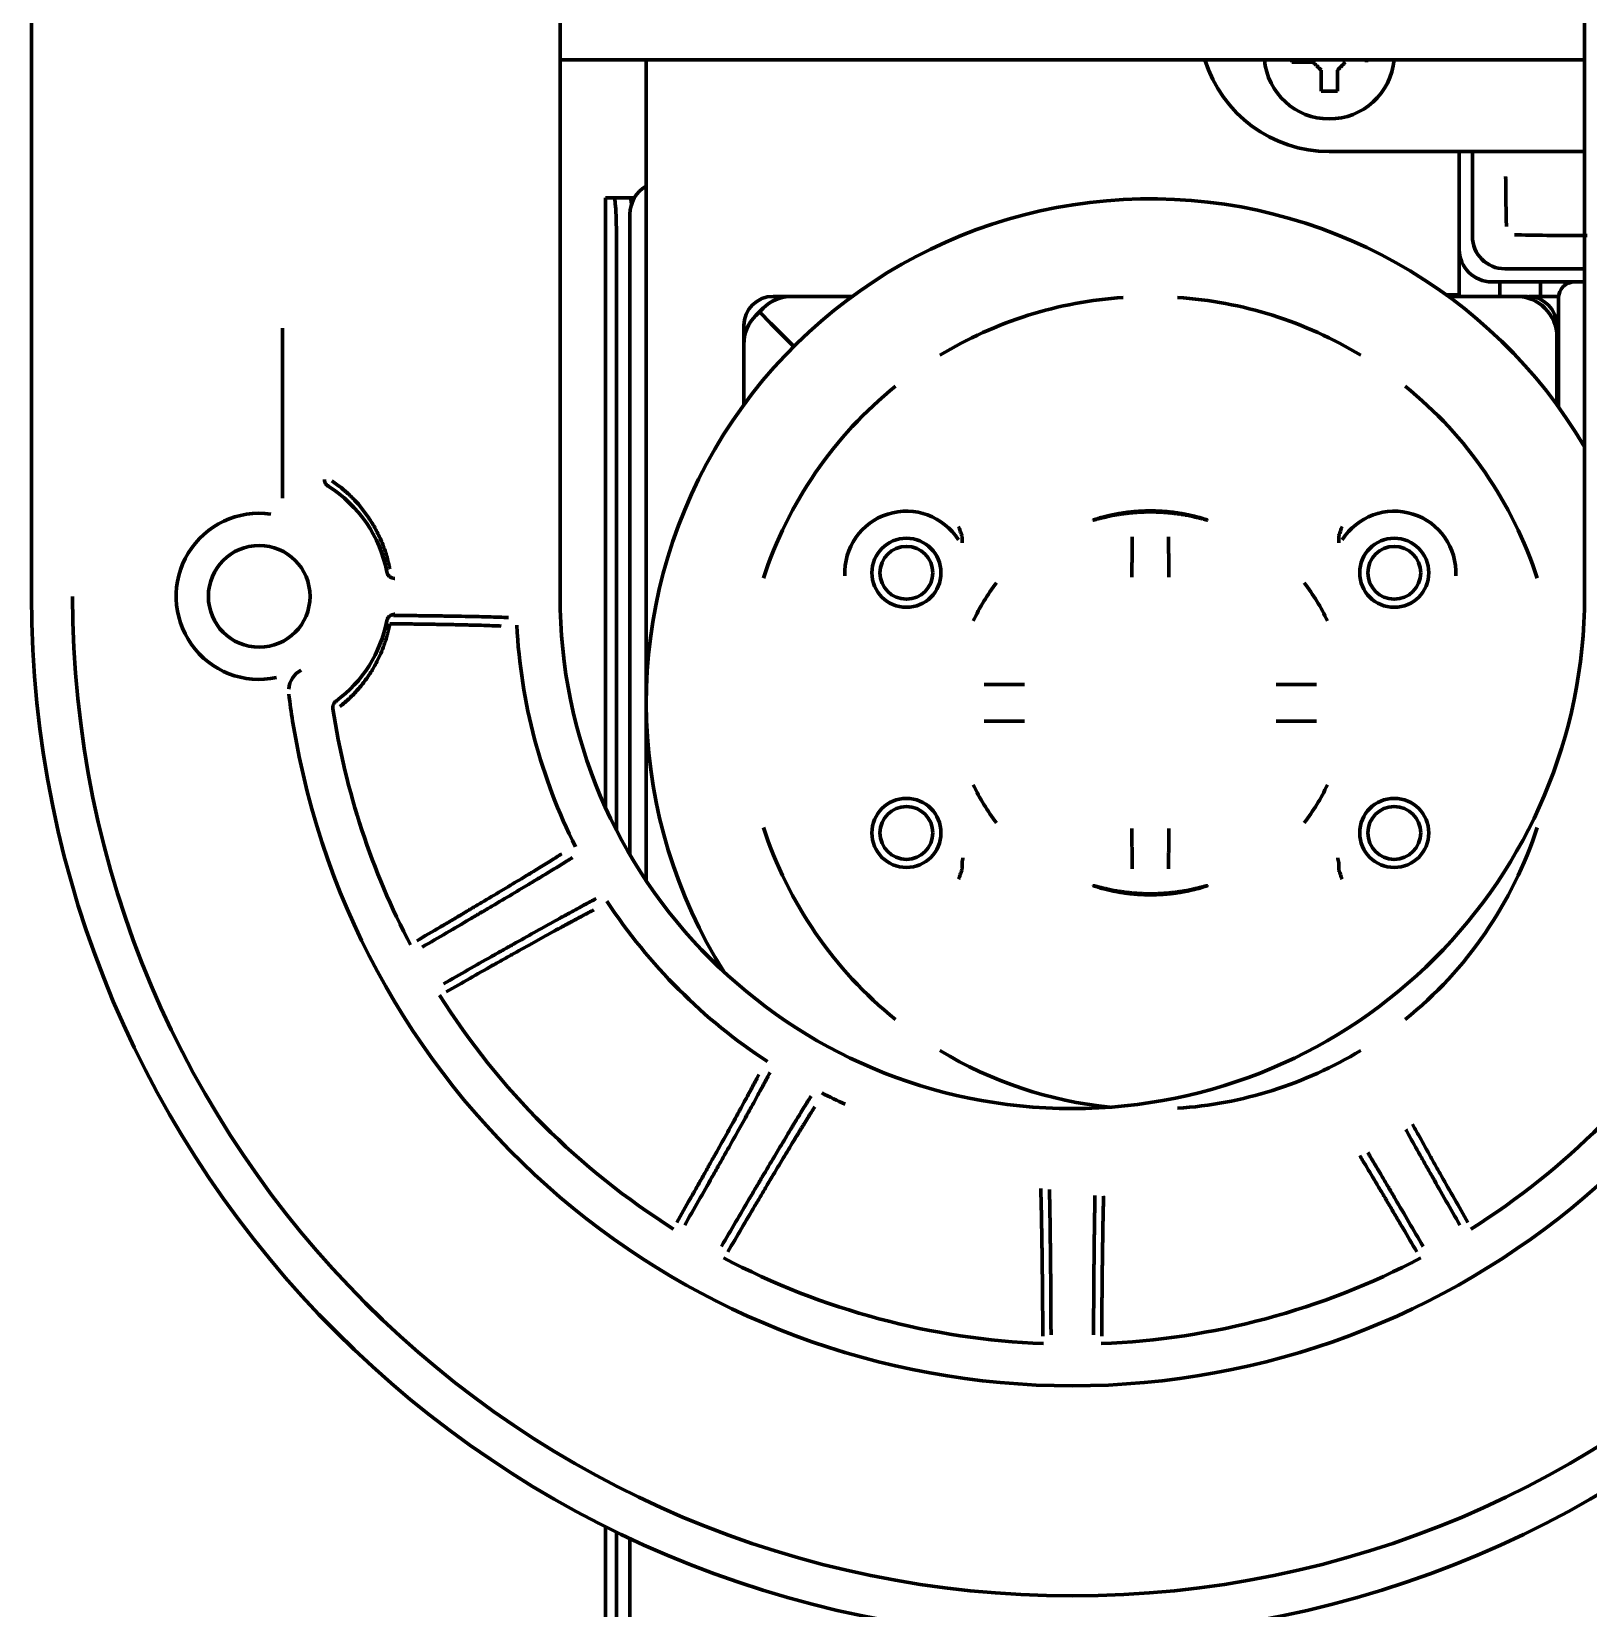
# Model space of a CAD drawing. Header units: inches. Extents: x -2405 to 7588, y 441 to 5654.
# Drawn here: x 2107 to 2202.7, y 5386.8 to 5483.8 of the extents above; entities that cross this region are included whole.
import ezdxf

# ---------------------------------------------------------------- set-up
doc = ezdxf.new("R2010")
doc.units = ezdxf.units.IN

msp = doc.modelspace()

# ---------------------------------------------------------------- linework, layer by layer
at = {"linetype": 'Continuous', "lineweight": 70}
for p, q in [((2106.975, 5449.033), (2106.975, 5521.044)), ((2139.475, 5493.056), (2139.475, 5449.033)), ((2202.475, 5449.033), (2202.475, 5493.056)), ((2139.475, 5482.033), (2202.474, 5482.033)), ((2144.775, 5431.54), (2144.775, 5482.023)), ((2184.475, 5481.893), (2184.475, 5482.033)), ((2189.075, 5482.033), (2189.075, 5481.893)), ((2202.476, 5476.391), (2186.775, 5476.391)), ((2194.775, 5467.583), (2194.775, 5476.391)), ((2195.578, 5471.175), (2195.578, 5476.392)), ((2142.275, 5473.533), (2142.275, 5436.047)), ((2142.275, 5473.533), (2142.278, 5473.533)), ((2142.278, 5473.533), (2142.797, 5473.533)), ((2142.797, 5473.533), (2143.795, 5473.533)), ((2143.795, 5473.533), (2144.043, 5473.533)), ((2143.775, 5472.533), (2143.775, 5472.328)), ((2143.775, 5470.955), (2143.775, 5472.328)), ((2143.775, 5433.146), (2143.775, 5470.955)), ((2142.954, 5434.643), (2142.954, 5470.533)), ((2202.475, 5469.176), (2197.577, 5469.176)), ((2201.875, 5468.373), (2196.774, 5468.373)), ((2197.275, 5467.482), (2197.275, 5468.373)), ((2199.775, 5468.366), (2199.775, 5467.48)), ((2201.275, 5468.373), (2201.275, 5468.173)), ((2201.875, 5468.373), (2202.476, 5468.373)), ((2153.728, 5467.483), (2152.575, 5467.483)), ((2153.727, 5467.483), (2157.445, 5467.483)), ((2194.775, 5467.583), (2193.975, 5467.583)), ((2194.105, 5467.483), (2198.275, 5467.483)), ((2198.975, 5467.483), (2198.275, 5467.483)), ((2199.046, 5467.481), (2199.046, 5467.483)), ((2200.889, 5467.483), (2199.046, 5467.483)), ((2200.875, 5467.373), (2200.875, 5460.676)), ((2151.733, 5466.525), (2151.507, 5466.298)), ((2151.733, 5466.525), (2151.96, 5466.751)), ((2151.733, 5466.525), (2152.441, 5465.817)), ((2151.733, 5466.525), (2152.441, 5465.817)), ((2153.855, 5464.403), (2152.441, 5465.817)), ((2153.855, 5464.403), (2152.441, 5465.817)), ((2122.402, 5465.531), (2122.402, 5455.071)), ((2150.775, 5465.683), (2150.775, 5464.53)), ((2200.775, 5464.983), (2200.775, 5465.683)), ((2200.775, 5464.983), (2200.775, 5460.813)), ((2150.775, 5464.531), (2150.775, 5460.813)), ((2164.194, 5452.316), (2164.194, 5452.64)), ((2187.356, 5452.316), (2187.356, 5452.64)), ((2164.194, 5432.65), (2164.194, 5432.326)), ((2187.356, 5432.65), (2187.356, 5432.326)), ((2142.275, 5391.826), (2142.275, 5138.368)), ((2142.954, 5139.368), (2142.954, 5391.493)), ((2143.775, 4821.333), (2143.775, 5391.094))]:
    msp.add_line(p, q, dxfattribs=at)
for centre, radius in [((2160.775, 5450.483), 2.125), ((2190.775, 5450.483), 2.125), ((2120.975, 5449.033), 3.125), ((2160.775, 5450.483), 1.625), ((2190.775, 5450.483), 1.625), ((2160.775, 5434.483), 2.125), ((2160.775, 5434.483), 1.625), ((2190.775, 5434.483), 2.125), ((2190.775, 5434.483), 1.625)]:
    msp.add_circle(centre, radius, dxfattribs=at)
for centre, radius, start, end in [((2186.775, 5484.391), 8, 197.14078, 270), ((2186.775, 5482.393), 4, 185.16375, 354.84188), ((2145.775, 5472.533), 2, 120.00094, 180), ((2175.775, 5442.483), 31, 30.54375, 212.28188), ((2201.875, 5467.373), 1, 90, 180), ((2152.575, 5465.683), 1.8, 90, 180), ((2153.727, 5464.983), 2.5, 90, 135), ((2175.775, 5442.483), 24.991, 93.82427, 121.17573), ((2175.775, 5442.483), 24.991, 58.82427, 86.17573), ((2198.275, 5464.983), 2.5, 0, 90), ((2198.975, 5465.683), 1.8, 0, 90), ((2153.275, 5464.531), 2.5, 135, 180), ((2175.775, 5442.483), 24.991, 128.82427, 162.14701), ((2175.775, 5442.483), 24.991, 17.85299, 51.17573), ((2120.975, 5449.033), 7.991, 10.88963, 57.92406), ((2160.775, 5450.483), 3.788, 32.24843, 182.83269), ((2190.775, 5450.483), 3.788, 357.16731, 147.75157), ((2120.975, 5449.033), 5.109, 81.93308, 282.00746), ((2175.775, 5442.483), 11.996, 142.00464, 155.16062), ((2175.775, 5442.483), 11.996, 24.83938, 37.99537), ((2170.975, 5449.033), 64, 180, 0), ((2170.975, 5449.033), 61.472, 180, 0), ((2170.975, 5449.033), 31.5, 180, 0), ((2120.975, 5449.033), 7.991, 306.29963, 349.11037), ((2170.975, 5449.033), 34.207, 182.97574, 206.768), ((2172.612, 5449.297), 50.211, 187.19463, 189.09231), ((2170.975, 5449.033), 45.991, 188.65313, 207.78465), ((2170.975, 5449.033), 48.553, 189.09025, 350.90976), ((2175.775, 5442.483), 11.996, 204.83938, 217.99536), ((2175.775, 5442.483), 11.996, 322.00464, 335.16062), ((2175.775, 5442.483), 24.991, 197.85299, 231.17573), ((2175.775, 5442.483), 24.991, 308.82427, 342.14701), ((2170.975, 5449.033), 34.207, 213.232, 236.768), ((2170.975, 5449.033), 45.991, 212.21535, 237.78465), ((2170.975, 5449.033), 45.991, 302.21535, 327.78465), ((2175.775, 5442.483), 24.991, 238.82427, 264.25685), ((2175.775, 5442.483), 24.991, 273.82427, 301.17573), ((2170.975, 5449.033), 34.207, 243.232, 245.91069), ((2170.975, 5449.033), 45.991, 242.21535, 267.78465), ((2170.975, 5449.033), 45.991, 272.21535, 297.78465)]:
    msp.add_arc(centre, radius, start, end, dxfattribs=at)
for centre, major_axis, ratio, start_param, end_param in [((2142.797, 5470.533), (0, -3), 0.052336, 1.570796, 3.141593), ((2143.795, 5470.533), (0, 3), 0.052336, 5.771302, 6.283185), ((2197.579, 5471.178), (1.416, 1.416), 0.998783, 2.356803, 3.926382), ((2202.054, 5471.316), (4.949, -0.021), 0.020055, 3.811078, 4.831047), ((2196.776, 5470.374), (1.416, 1.416), 0.998783, 2.356803, 3.926382), ((2124.285, 5443.196), (1.341, 0.672), 0.998626, 1.621896, 2.588167)]:
    msp.add_ellipse(centre, major_axis=major_axis, ratio=ratio, start_param=start_param, end_param=end_param, dxfattribs=at)
for points in [[(2185.775, 5481.893), (2185.721, 5481.893), (2185.613, 5481.893), (2185.451, 5481.893), (2185.292, 5481.893), (2185.137, 5481.893), (2184.985, 5481.893), (2184.829, 5481.893), (2184.662, 5481.893), (2184.539, 5481.893), (2184.475, 5481.893)], [(2186.275, 5481.393), (2186.249, 5481.419), (2186.198, 5481.47), (2186.124, 5481.544), (2186.052, 5481.616), (2185.982, 5481.686), (2185.913, 5481.755), (2185.844, 5481.824), (2185.798, 5481.87), (2185.775, 5481.893)], [(2187.775, 5481.893), (2187.751, 5481.869), (2187.704, 5481.822), (2187.632, 5481.75), (2187.561, 5481.679), (2187.49, 5481.607), (2187.418, 5481.536), (2187.347, 5481.464), (2187.299, 5481.417), (2187.275, 5481.393)], [(2187.275, 5481.393), (2187.275, 5481.339), (2187.275, 5481.23), (2187.275, 5481.069), (2187.275, 5480.91), (2187.275, 5480.755), (2187.275, 5480.603), (2187.275, 5480.446), (2187.275, 5480.28), (2187.275, 5480.157), (2187.275, 5480.093)], [(2187.275, 5480.093), (2187.108, 5480.093), (2186.775, 5480.093), (2186.442, 5480.093), (2186.275, 5480.093)], [(2172.275, 5453.724), (2172.275, 5453.724), (2172.281, 5453.728), (2172.305, 5453.737), (2172.346, 5453.752), (2172.404, 5453.772), (2172.478, 5453.796), (2172.568, 5453.824), (2172.675, 5453.855), (2172.797, 5453.89), (2172.936, 5453.927), (2173.088, 5453.966), (2173.255, 5454.005), (2173.435, 5454.045), (2173.626, 5454.083), (2173.827, 5454.12), (2174.037, 5454.154), (2174.255, 5454.186), (2174.479, 5454.214), (2174.708, 5454.238), (2174.941, 5454.257), (2175.177, 5454.272), (2175.415, 5454.282), (2175.655, 5454.287), (2175.895, 5454.287), (2176.135, 5454.282), (2176.373, 5454.272), (2176.609, 5454.257), (2176.842, 5454.238), (2177.072, 5454.214), (2177.295, 5454.186), (2177.513, 5454.154), (2177.723, 5454.12), (2177.925, 5454.083), (2178.115, 5454.045), (2178.295, 5454.005), (2178.462, 5453.966), (2178.615, 5453.927), (2178.753, 5453.89), (2178.875, 5453.855), (2178.982, 5453.824), (2179.073, 5453.796), (2179.147, 5453.772), (2179.204, 5453.752), (2179.245, 5453.737), (2179.27, 5453.728), (2179.275, 5453.724), (2179.275, 5453.724)], [(2179.275, 5453.724), (2179.275, 5453.723), (2179.27, 5453.723), (2179.245, 5453.729), (2179.204, 5453.739), (2179.147, 5453.754), (2179.073, 5453.774), (2178.983, 5453.798), (2178.876, 5453.826), (2178.754, 5453.857), (2178.616, 5453.89), (2178.464, 5453.925), (2178.298, 5453.961), (2178.119, 5453.998), (2177.928, 5454.033), (2177.727, 5454.068), (2177.517, 5454.1), (2177.299, 5454.13), (2177.075, 5454.156), (2176.845, 5454.179), (2176.611, 5454.197), (2176.374, 5454.211), (2176.136, 5454.221), (2175.895, 5454.226), (2175.655, 5454.226), (2175.414, 5454.221), (2175.176, 5454.211), (2174.939, 5454.197), (2174.705, 5454.179), (2174.475, 5454.156), (2174.251, 5454.13), (2174.033, 5454.1), (2173.823, 5454.068), (2173.622, 5454.033), (2173.432, 5453.998), (2173.252, 5453.961), (2173.086, 5453.925), (2172.934, 5453.89), (2172.796, 5453.857), (2172.674, 5453.826), (2172.568, 5453.798), (2172.477, 5453.774), (2172.403, 5453.754), (2172.346, 5453.739), (2172.305, 5453.729), (2172.281, 5453.723), (2172.275, 5453.723), (2172.275, 5453.724)], [(2172.275, 5431.242), (2172.275, 5431.243), (2172.281, 5431.243), (2172.305, 5431.237), (2172.346, 5431.227), (2172.403, 5431.211), (2172.477, 5431.192), (2172.568, 5431.168), (2172.674, 5431.14), (2172.796, 5431.109), (2172.934, 5431.076), (2173.086, 5431.041), (2173.252, 5431.005), (2173.432, 5430.968), (2173.622, 5430.932), (2173.823, 5430.898), (2174.033, 5430.865), (2174.251, 5430.836), (2174.475, 5430.81), (2174.705, 5430.787), (2174.939, 5430.768), (2175.176, 5430.754), (2175.414, 5430.745), (2175.655, 5430.74), (2175.895, 5430.74), (2176.136, 5430.745), (2176.374, 5430.754), (2176.611, 5430.768), (2176.845, 5430.787), (2177.075, 5430.81), (2177.299, 5430.836), (2177.517, 5430.865), (2177.727, 5430.898), (2177.928, 5430.932), (2178.119, 5430.968), (2178.298, 5431.005), (2178.464, 5431.041), (2178.616, 5431.076), (2178.754, 5431.109), (2178.876, 5431.14), (2178.983, 5431.168), (2179.073, 5431.192), (2179.147, 5431.211), (2179.204, 5431.227), (2179.245, 5431.237), (2179.27, 5431.243), (2179.275, 5431.243), (2179.275, 5431.242)], [(2179.275, 5431.242), (2179.275, 5431.241), (2179.27, 5431.238), (2179.245, 5431.228), (2179.204, 5431.214), (2179.147, 5431.194), (2179.073, 5431.17), (2178.982, 5431.142), (2178.875, 5431.11), (2178.753, 5431.076), (2178.615, 5431.039), (2178.462, 5431), (2178.295, 5430.96), (2178.115, 5430.921), (2177.925, 5430.883), (2177.723, 5430.846), (2177.513, 5430.811), (2177.295, 5430.78), (2177.072, 5430.752), (2176.842, 5430.728), (2176.609, 5430.709), (2176.373, 5430.694), (2176.135, 5430.684), (2175.895, 5430.679), (2175.655, 5430.679), (2175.415, 5430.684), (2175.177, 5430.694), (2174.941, 5430.709), (2174.708, 5430.728), (2174.479, 5430.752), (2174.255, 5430.78), (2174.037, 5430.811), (2173.827, 5430.846), (2173.626, 5430.883), (2173.435, 5430.921), (2173.255, 5430.96), (2173.088, 5431), (2172.936, 5431.039), (2172.797, 5431.076), (2172.675, 5431.11), (2172.568, 5431.142), (2172.478, 5431.17), (2172.404, 5431.194), (2172.346, 5431.214), (2172.305, 5431.228), (2172.281, 5431.238), (2172.275, 5431.241), (2172.275, 5431.242)]]:
    msp.add_open_spline(points, degree=3, dxfattribs=at)
for points, knots in [([(2186.275, 5480.093), (2186.275, 5480.296), (2186.275, 5480.506), (2186.275, 5480.831), (2186.275, 5480.941), (2186.275, 5481.164), (2186.275, 5481.278), (2186.275, 5481.393)], [0, 0, 0, 0, 0.5, 0.5, 0.75, 0.75, 1, 1, 1, 1]), ([(2197.625, 5474.851), (2197.625, 5474.807), (2197.626, 5474.715), (2197.627, 5474.568), (2197.628, 5474.404), (2197.63, 5474.242), (2197.631, 5474.085), (2197.633, 5473.94), (2197.634, 5473.796), (2197.636, 5473.68), (2197.637, 5473.591), (2197.638, 5473.527), (2197.639, 5473.464), (2197.64, 5473.402), (2197.64, 5473.34), (2197.641, 5473.279), (2197.642, 5473.218), (2197.643, 5473.158), (2197.644, 5473.098), (2197.645, 5473.039), (2197.646, 5472.981), (2197.647, 5472.923), (2197.648, 5472.866), (2197.649, 5472.809), (2197.65, 5472.753), (2197.651, 5472.698), (2197.652, 5472.643), (2197.653, 5472.589), (2197.654, 5472.536), (2197.655, 5472.483), (2197.656, 5472.431), (2197.657, 5472.379), (2197.658, 5472.328), (2197.66, 5472.278), (2197.661, 5472.229), (2197.662, 5472.18), (2197.663, 5472.132), (2197.664, 5472.084), (2197.665, 5472.037), (2197.667, 5471.991), (2197.668, 5471.946), (2197.669, 5471.901), (2197.67, 5471.857), (2197.671, 5471.813), (2197.672, 5471.785), (2197.673, 5471.771)], [0, 0, 0, 0, 0.033353, 0.071595, 0.114718, 0.16272, 0.202796, 0.243273, 0.284157, 0.32545, 0.344335, 0.363243, 0.382174, 0.401128, 0.420103, 0.439101, 0.458119, 0.477159, 0.496221, 0.515305, 0.534411, 0.55354, 0.572693, 0.59187, 0.61107, 0.630294, 0.649543, 0.668815, 0.688112, 0.707432, 0.726776, 0.746143, 0.765534, 0.784949, 0.804387, 0.823848, 0.843332, 0.86284, 0.882369, 0.901921, 0.921495, 0.941091, 0.960707, 0.980344, 1, 1, 1, 1]), ([(2124.984, 5456.229), (2124.984, 5456.186), (2124.989, 5456.144), (2125.002, 5456.093), (2125.005, 5456.083), (2125.012, 5456.063), (2125.015, 5456.053), (2125.027, 5456.024), (2125.045, 5455.986), (2125.068, 5455.95), (2125.087, 5455.924), (2125.093, 5455.916), (2125.107, 5455.9), (2125.114, 5455.892), (2125.15, 5455.853), (2125.183, 5455.827), (2125.219, 5455.804)], [0, 0, 0, 0, 0.25, 0.25, 0.3125, 0.3125, 0.375, 0.375, 0.5, 0.625, 0.625, 0.6875, 0.6875, 0.75, 0.75, 1, 1, 1, 1]), ([(2129.006, 5450.707), (2128.993, 5450.777), (2128.978, 5450.846), (2128.948, 5450.984), (2128.9, 5451.191), (2128.845, 5451.393), (2128.726, 5451.795), (2128.634, 5452.057), (2128.426, 5452.571), (2128.309, 5452.823), (2128.148, 5453.131), (2128.115, 5453.192), (2128.048, 5453.314), (2128.013, 5453.375), (2127.907, 5453.555), (2127.833, 5453.673), (2127.605, 5454.022), (2127.443, 5454.245), (2127.097, 5454.673), (2126.914, 5454.879), (2126.624, 5455.174), (2126.525, 5455.27), (2126.371, 5455.41), (2126.32, 5455.457), (2126.215, 5455.548), (2126.161, 5455.594), (2125.892, 5455.816), (2125.668, 5455.984), (2125.435, 5456.14)], [0, 0, 0, 0, 0.03125, 0.03125, 0.0625, 0.125, 0.125, 0.25, 0.25, 0.375, 0.375, 0.40625, 0.40625, 0.4375, 0.4375, 0.5, 0.5, 0.625, 0.625, 0.75, 0.75, 0.8125, 0.8125, 0.84375, 0.84375, 0.875, 0.875, 1, 1, 1, 1]), ([(2164.176, 5452.771), (2164.148, 5452.864), (2164.118, 5452.956), (2164.07, 5453.095), (2164.054, 5453.141), (2164.03, 5453.209), (2164.021, 5453.232), (2164.004, 5453.278), (2163.996, 5453.301), (2163.987, 5453.324)], [0, 0, 0, 0, 0.5, 0.5, 0.75, 0.75, 0.875, 0.875, 1, 1, 1, 1]), ([(2187.374, 5452.771), (2187.402, 5452.864), (2187.432, 5452.956), (2187.48, 5453.095), (2187.496, 5453.141), (2187.521, 5453.209), (2187.529, 5453.232), (2187.546, 5453.278), (2187.555, 5453.301), (2187.563, 5453.324)], [0, 0, 0, 0, 0.5, 0.5, 0.75, 0.75, 0.875, 0.875, 1, 1, 1, 1]), ([(2164.194, 5452.64), (2164.194, 5452.662), (2164.193, 5452.684), (2164.187, 5452.727), (2164.183, 5452.749), (2164.176, 5452.771)], [0, 0, 0, 0, 0.5, 0.5, 1, 1, 1, 1]), ([(2174.655, 5452.696), (2174.654, 5452.614), (2174.653, 5452.529), (2174.652, 5452.352), (2174.651, 5452.168), (2174.65, 5451.972), (2174.649, 5451.845), (2174.649, 5451.82), (2174.649, 5451.768), (2174.649, 5451.742), (2174.648, 5451.664), (2174.648, 5451.611), (2174.648, 5451.452), (2174.647, 5451.236), (2174.647, 5451.015), (2174.646, 5450.846), (2174.646, 5450.762), (2174.646, 5450.676), (2174.646, 5450.619), (2174.646, 5450.59), (2174.646, 5450.446), (2174.646, 5450.33), (2174.646, 5450.215)], [0, 0, 0, 0, 0.125, 0.125, 0.25, 0.375, 0.375, 0.40625, 0.40625, 0.4375, 0.4375, 0.5, 0.5, 0.625, 0.75, 0.75, 0.8125, 0.84375, 0.84375, 0.875, 0.875, 1, 1, 1, 1]), ([(2176.904, 5450.215), (2176.904, 5450.33), (2176.904, 5450.445), (2176.904, 5450.673), (2176.904, 5450.899), (2176.903, 5451.121), (2176.903, 5451.258), (2176.903, 5451.286), (2176.903, 5451.341), (2176.903, 5451.368), (2176.902, 5451.45), (2176.902, 5451.504), (2176.902, 5451.663), (2176.901, 5451.87), (2176.9, 5452.066), (2176.899, 5452.209), (2176.899, 5452.279), (2176.898, 5452.348), (2176.898, 5452.394), (2176.898, 5452.417), (2176.897, 5452.529), (2176.896, 5452.614), (2176.895, 5452.696)], [0, 0, 0, 0, 0.125, 0.125, 0.25, 0.375, 0.375, 0.40625, 0.40625, 0.4375, 0.4375, 0.5, 0.5, 0.625, 0.75, 0.75, 0.8125, 0.84375, 0.84375, 0.875, 0.875, 1, 1, 1, 1]), ([(2187.356, 5452.64), (2187.356, 5452.662), (2187.357, 5452.684), (2187.363, 5452.727), (2187.367, 5452.749), (2187.374, 5452.771)], [0, 0, 0, 0, 0.5, 0.5, 1, 1, 1, 1]), ([(2128.822, 5450.543), (2128.828, 5450.514), (2128.836, 5450.486), (2128.851, 5450.446), (2128.857, 5450.433), (2128.869, 5450.407), (2128.876, 5450.394), (2128.898, 5450.357), (2128.915, 5450.333), (2128.943, 5450.301), (2128.953, 5450.29), (2128.973, 5450.27), (2128.984, 5450.26), (2129.018, 5450.233), (2129.041, 5450.216), (2129.079, 5450.195), (2129.092, 5450.188), (2129.118, 5450.176), (2129.131, 5450.171), (2129.172, 5450.156), (2129.228, 5450.142), (2129.285, 5450.136), (2129.314, 5450.136)], [0, 0, 0, 0, 0.125, 0.125, 0.1875, 0.1875, 0.25, 0.25, 0.375, 0.375, 0.4375, 0.4375, 0.5, 0.5, 0.625, 0.625, 0.6875, 0.6875, 0.75, 0.75, 0.875, 1, 1, 1, 1]), ([(2128.822, 5447.523), (2128.828, 5447.552), (2128.836, 5447.579), (2128.851, 5447.62), (2128.857, 5447.633), (2128.869, 5447.659), (2128.876, 5447.672), (2128.898, 5447.709), (2128.915, 5447.732), (2128.943, 5447.765), (2128.953, 5447.776), (2128.973, 5447.796), (2128.984, 5447.806), (2129.018, 5447.833), (2129.041, 5447.849), (2129.079, 5447.871), (2129.092, 5447.877), (2129.118, 5447.889), (2129.131, 5447.895), (2129.172, 5447.91), (2129.228, 5447.924), (2129.285, 5447.929), (2129.314, 5447.929)], [0, 0, 0, 0, 0.125, 0.125, 0.1875, 0.1875, 0.25, 0.25, 0.375, 0.375, 0.4375, 0.4375, 0.5, 0.5, 0.625, 0.625, 0.6875, 0.6875, 0.75, 0.75, 0.875, 1, 1, 1, 1]), ([(2129.228, 5447.859), (2129.621, 5447.855), (2130.002, 5447.852), (2130.743, 5447.844), (2131.462, 5447.836), (2132.137, 5447.826), (2132.628, 5447.819), (2132.788, 5447.816), (2133.025, 5447.812), (2133.143, 5447.81), (2133.259, 5447.808), (2133.335, 5447.807), (2133.374, 5447.806), (2133.715, 5447.8), (2134.003, 5447.794), (2134.548, 5447.783), (2135.063, 5447.771), (2135.516, 5447.758), (2135.939, 5447.745), (2136.135, 5447.738), (2136.315, 5447.731)], [0, 0, 0, 0, 0.125, 0.125, 0.25, 0.375, 0.375, 0.4375, 0.4375, 0.46875, 0.484375, 0.484375, 0.5, 0.5, 0.625, 0.625, 0.75, 0.875, 0.875, 1, 1, 1, 1]), ([(2125.941, 5442.262), (2126.042, 5442.341), (2126.141, 5442.421), (2126.286, 5442.546), (2126.334, 5442.588), (2126.428, 5442.673), (2126.475, 5442.716), (2126.705, 5442.934), (2126.88, 5443.115), (2127.211, 5443.492), (2127.368, 5443.688), (2127.59, 5443.992), (2127.662, 5444.095), (2127.767, 5444.253), (2127.801, 5444.306), (2127.868, 5444.413), (2127.901, 5444.467), (2128.063, 5444.738), (2128.183, 5444.959), (2128.402, 5445.411), (2128.501, 5445.641), (2128.68, 5446.113), (2128.76, 5446.353), (2128.848, 5446.661), (2128.864, 5446.723), (2128.897, 5446.847), (2128.912, 5446.909), (2128.957, 5447.097), (2128.984, 5447.223), (2129.008, 5447.35)], [0, 0, 0, 0, 0.0625, 0.0625, 0.09375, 0.09375, 0.125, 0.125, 0.25, 0.25, 0.375, 0.375, 0.4375, 0.4375, 0.46875, 0.46875, 0.5, 0.5, 0.625, 0.625, 0.75, 0.75, 0.875, 0.875, 0.90625, 0.90625, 0.9375, 0.9375, 1, 1, 1, 1]), ([(2129.008, 5447.35), (2129.387, 5447.346), (2129.754, 5447.342), (2130.469, 5447.333), (2131.162, 5447.323), (2131.814, 5447.312), (2132.287, 5447.304), (2132.442, 5447.301), (2132.671, 5447.297), (2132.746, 5447.295), (2132.896, 5447.292), (2132.97, 5447.291), (2133.191, 5447.286), (2133.334, 5447.283), (2133.544, 5447.278), (2133.613, 5447.277), (2133.75, 5447.274), (2133.817, 5447.272), (2134.149, 5447.264), (2134.399, 5447.257), (2134.869, 5447.244), (2135.088, 5447.237), (2135.497, 5447.222), (2135.686, 5447.215), (2135.86, 5447.207)], [0, 0, 0, 0, 0.125, 0.125, 0.25, 0.375, 0.375, 0.4375, 0.4375, 0.46875, 0.46875, 0.5, 0.5, 0.5625, 0.5625, 0.59375, 0.59375, 0.625, 0.625, 0.75, 0.75, 0.875, 0.875, 1, 1, 1, 1]), ([(2168.043, 5443.612), (2167.928, 5443.612), (2167.813, 5443.612), (2167.585, 5443.612), (2167.359, 5443.612), (2167.137, 5443.611), (2166.999, 5443.611), (2166.972, 5443.611), (2166.917, 5443.611), (2166.89, 5443.611), (2166.808, 5443.61), (2166.754, 5443.61), (2166.595, 5443.61), (2166.388, 5443.609), (2166.192, 5443.608), (2166.049, 5443.607), (2165.979, 5443.606), (2165.91, 5443.606), (2165.864, 5443.606), (2165.841, 5443.605), (2165.729, 5443.605), (2165.644, 5443.604), (2165.562, 5443.603)], [0, 0, 0, 0, 0.125, 0.125, 0.25, 0.375, 0.375, 0.40625, 0.40625, 0.4375, 0.4375, 0.5, 0.5, 0.625, 0.75, 0.75, 0.8125, 0.84375, 0.84375, 0.875, 0.875, 1, 1, 1, 1]), ([(2185.988, 5443.603), (2185.907, 5443.604), (2185.821, 5443.605), (2185.644, 5443.606), (2185.461, 5443.607), (2185.264, 5443.608), (2185.137, 5443.609), (2185.112, 5443.609), (2185.06, 5443.609), (2185.034, 5443.609), (2184.956, 5443.609), (2184.903, 5443.61), (2184.744, 5443.61), (2184.528, 5443.611), (2184.307, 5443.611), (2184.139, 5443.612), (2184.054, 5443.612), (2183.968, 5443.612), (2183.911, 5443.612), (2183.882, 5443.612), (2183.738, 5443.612), (2183.623, 5443.612), (2183.507, 5443.612)], [0, 0, 0, 0, 0.125, 0.125, 0.25, 0.375, 0.375, 0.40625, 0.40625, 0.4375, 0.4375, 0.5, 0.5, 0.625, 0.75, 0.75, 0.8125, 0.84375, 0.84375, 0.875, 0.875, 1, 1, 1, 1]), ([(2125.507, 5442.113), (2125.5, 5442.159), (2125.5, 5442.204), (2125.508, 5442.272), (2125.512, 5442.294), (2125.524, 5442.338), (2125.531, 5442.36), (2125.548, 5442.401), (2125.558, 5442.422), (2125.581, 5442.461), (2125.607, 5442.499), (2125.637, 5442.532), (2125.67, 5442.564), (2125.687, 5442.579), (2125.706, 5442.593)], [0, 0, 0, 0, 0.25, 0.25, 0.375, 0.375, 0.5, 0.5, 0.625, 0.625, 0.75, 0.875, 0.875, 1, 1, 1, 1]), ([(2165.562, 5441.363), (2165.644, 5441.362), (2165.729, 5441.361), (2165.906, 5441.36), (2166.09, 5441.359), (2166.286, 5441.358), (2166.413, 5441.357), (2166.438, 5441.357), (2166.49, 5441.357), (2166.516, 5441.357), (2166.594, 5441.356), (2166.647, 5441.356), (2166.806, 5441.355), (2167.022, 5441.355), (2167.243, 5441.354), (2167.412, 5441.354), (2167.496, 5441.354), (2167.582, 5441.354), (2167.639, 5441.354), (2167.668, 5441.354), (2167.812, 5441.354), (2167.928, 5441.354), (2168.043, 5441.354)], [0, 0, 0, 0, 0.125, 0.125, 0.25, 0.375, 0.375, 0.40625, 0.40625, 0.4375, 0.4375, 0.5, 0.5, 0.625, 0.75, 0.75, 0.8125, 0.84375, 0.84375, 0.875, 0.875, 1, 1, 1, 1]), ([(2183.507, 5441.354), (2183.623, 5441.354), (2183.737, 5441.354), (2183.965, 5441.354), (2184.191, 5441.354), (2184.413, 5441.355), (2184.551, 5441.355), (2184.578, 5441.355), (2184.633, 5441.355), (2184.66, 5441.355), (2184.742, 5441.355), (2184.796, 5441.356), (2184.955, 5441.356), (2185.162, 5441.357), (2185.358, 5441.358), (2185.501, 5441.359), (2185.572, 5441.359), (2185.641, 5441.36), (2185.686, 5441.36), (2185.709, 5441.36), (2185.821, 5441.361), (2185.907, 5441.362), (2185.988, 5441.363)], [0, 0, 0, 0, 0.125, 0.125, 0.25, 0.375, 0.375, 0.40625, 0.40625, 0.4375, 0.4375, 0.5, 0.5, 0.625, 0.75, 0.75, 0.8125, 0.84375, 0.84375, 0.875, 0.875, 1, 1, 1, 1]), ([(2174.646, 5434.751), (2174.646, 5434.635), (2174.646, 5434.521), (2174.646, 5434.293), (2174.646, 5434.067), (2174.647, 5433.845), (2174.647, 5433.707), (2174.647, 5433.68), (2174.647, 5433.625), (2174.647, 5433.598), (2174.648, 5433.516), (2174.648, 5433.462), (2174.648, 5433.303), (2174.649, 5433.096), (2174.65, 5432.9), (2174.651, 5432.757), (2174.652, 5432.686), (2174.652, 5432.617), (2174.652, 5432.572), (2174.652, 5432.549), (2174.653, 5432.437), (2174.654, 5432.351), (2174.655, 5432.269)], [0, 0, 0, 0, 0.125, 0.125, 0.25, 0.375, 0.375, 0.40625, 0.40625, 0.4375, 0.4375, 0.5, 0.5, 0.625, 0.75, 0.75, 0.8125, 0.84375, 0.84375, 0.875, 0.875, 1, 1, 1, 1]), ([(2176.895, 5432.269), (2176.896, 5432.351), (2176.897, 5432.437), (2176.898, 5432.614), (2176.899, 5432.797), (2176.9, 5432.994), (2176.901, 5433.121), (2176.901, 5433.146), (2176.901, 5433.198), (2176.901, 5433.224), (2176.902, 5433.302), (2176.902, 5433.355), (2176.902, 5433.514), (2176.903, 5433.729), (2176.904, 5433.951), (2176.904, 5434.119), (2176.904, 5434.204), (2176.904, 5434.29), (2176.904, 5434.347), (2176.904, 5434.376), (2176.904, 5434.52), (2176.904, 5434.635), (2176.904, 5434.751)], [0, 0, 0, 0, 0.125, 0.125, 0.25, 0.375, 0.375, 0.40625, 0.40625, 0.4375, 0.4375, 0.5, 0.5, 0.625, 0.75, 0.75, 0.8125, 0.84375, 0.84375, 0.875, 0.875, 1, 1, 1, 1]), ([(2139.581, 5433.196), (2139.379, 5433.068), (2139.152, 5432.926), (2138.65, 5432.613), (2138.375, 5432.443), (2137.925, 5432.168), (2137.769, 5432.073), (2137.526, 5431.925), (2137.443, 5431.875), (2137.317, 5431.798), (2137.274, 5431.772), (2137.188, 5431.72), (2137.145, 5431.694), (2136.754, 5431.457), (2136.388, 5431.237), (2135.622, 5430.777), (2135.221, 5430.538), (2134.593, 5430.164), (2134.379, 5430.037), (2134.106, 5429.876), (2134.051, 5429.843), (2133.941, 5429.778), (2133.885, 5429.745), (2133.718, 5429.646), (2133.494, 5429.513), (2133.267, 5429.379), (2133.037, 5429.244), (2132.922, 5429.176), (2132.575, 5428.971), (2132.341, 5428.834), (2131.633, 5428.418), (2131.152, 5428.136), (2130.661, 5427.849)], [0, 0, 0, 0, 0.125, 0.125, 0.25, 0.25, 0.3125, 0.3125, 0.34375, 0.34375, 0.359375, 0.359375, 0.375, 0.375, 0.5, 0.5, 0.625, 0.625, 0.6875, 0.6875, 0.703125, 0.703125, 0.71875, 0.71875, 0.75, 0.78125, 0.78125, 0.8125, 0.8125, 0.875, 0.875, 1, 1, 1, 1]), ([(2140.238, 5432.969), (2140.028, 5432.837), (2139.793, 5432.69), (2139.272, 5432.369), (2138.986, 5432.194), (2138.519, 5431.911), (2138.357, 5431.813), (2138.105, 5431.66), (2138.019, 5431.608), (2137.888, 5431.529), (2137.844, 5431.503), (2137.755, 5431.449), (2137.71, 5431.422), (2137.304, 5431.178), (2136.925, 5430.951), (2136.13, 5430.477), (2135.714, 5430.23), (2135.062, 5429.845), (2134.84, 5429.714), (2134.557, 5429.547), (2134.5, 5429.513), (2134.386, 5429.446), (2134.328, 5429.412), (2134.155, 5429.31), (2134.039, 5429.242), (2133.456, 5428.898), (2132.979, 5428.618), (2132.004, 5428.048), (2131.506, 5427.758), (2130.998, 5427.462)], [0, 0, 0, 0, 0.125, 0.125, 0.25, 0.25, 0.3125, 0.3125, 0.34375, 0.34375, 0.359375, 0.359375, 0.375, 0.375, 0.5, 0.5, 0.625, 0.625, 0.6875, 0.6875, 0.703125, 0.703125, 0.71875, 0.71875, 0.75, 0.75, 0.875, 0.875, 1, 1, 1, 1]), ([(2164.252, 5432.96), (2164.244, 5432.916), (2164.235, 5432.868), (2164.216, 5432.764), (2164.206, 5432.709), (2164.194, 5432.65)], [0, 0, 0, 0, 0.5, 0.5, 1, 1, 1, 1]), ([(2187.356, 5432.65), (2187.344, 5432.709), (2187.334, 5432.764), (2187.315, 5432.868), (2187.306, 5432.916), (2187.298, 5432.96)], [0, 0, 0, 0, 0.5, 0.5, 1, 1, 1, 1]), ([(2164.176, 5432.195), (2164.148, 5432.102), (2164.118, 5432.009), (2164.07, 5431.871), (2164.054, 5431.825), (2164.03, 5431.756), (2164.021, 5431.733), (2164.004, 5431.688), (2163.996, 5431.665), (2163.987, 5431.642)], [0, 0, 0, 0, 0.5, 0.5, 0.75, 0.75, 0.875, 0.875, 1, 1, 1, 1]), ([(2164.194, 5432.326), (2164.194, 5432.304), (2164.193, 5432.282), (2164.187, 5432.238), (2164.183, 5432.216), (2164.176, 5432.195)], [0, 0, 0, 0, 0.5, 0.5, 1, 1, 1, 1]), ([(2187.356, 5432.326), (2187.356, 5432.304), (2187.357, 5432.282), (2187.363, 5432.238), (2187.367, 5432.216), (2187.374, 5432.195)], [0, 0, 0, 0, 0.5, 0.5, 1, 1, 1, 1]), ([(2187.374, 5432.195), (2187.402, 5432.102), (2187.432, 5432.009), (2187.48, 5431.871), (2187.496, 5431.825), (2187.521, 5431.756), (2187.529, 5431.733), (2187.546, 5431.688), (2187.555, 5431.665), (2187.563, 5431.642)], [0, 0, 0, 0, 0.5, 0.5, 0.75, 0.75, 0.875, 0.875, 1, 1, 1, 1]), ([(2132.306, 5425.197), (2132.816, 5425.489), (2133.315, 5425.775), (2134.293, 5426.332), (2134.771, 5426.604), (2135.473, 5427.001), (2135.704, 5427.132), (2136.047, 5427.326), (2136.16, 5427.39), (2136.33, 5427.485), (2136.386, 5427.517), (2136.498, 5427.58), (2136.554, 5427.612), (2137.053, 5427.892), (2137.476, 5428.13), (2138.285, 5428.582), (2138.67, 5428.796), (2139.218, 5429.1), (2139.396, 5429.199), (2139.612, 5429.318), (2139.655, 5429.341), (2139.741, 5429.388), (2139.783, 5429.412), (2139.909, 5429.481), (2139.991, 5429.526), (2140.393, 5429.746), (2140.689, 5429.907), (2141.231, 5430.199), (2141.476, 5430.33), (2141.694, 5430.445)], [0, 0, 0, 0, 0.125, 0.125, 0.25, 0.25, 0.3125, 0.3125, 0.34375, 0.34375, 0.359375, 0.359375, 0.375, 0.375, 0.5, 0.5, 0.625, 0.625, 0.6875, 0.6875, 0.703125, 0.703125, 0.71875, 0.71875, 0.75, 0.75, 0.875, 0.875, 1, 1, 1, 1]), ([(2132.473, 5424.712), (2132.966, 5424.993), (2133.449, 5425.268), (2134.394, 5425.804), (2134.856, 5426.066), (2135.535, 5426.449), (2135.758, 5426.574), (2136.09, 5426.761), (2136.2, 5426.822), (2136.364, 5426.914), (2136.418, 5426.945), (2136.527, 5427.006), (2136.58, 5427.036), (2137.063, 5427.306), (2137.473, 5427.535), (2138.255, 5427.969), (2138.628, 5428.176), (2139.159, 5428.468), (2139.331, 5428.562), (2139.54, 5428.677), (2139.582, 5428.699), (2139.664, 5428.744), (2139.705, 5428.767), (2139.827, 5428.833), (2139.986, 5428.92), (2140.14, 5429.003), (2140.291, 5429.085), (2140.365, 5429.125), (2140.581, 5429.242), (2140.719, 5429.316), (2141.114, 5429.527), (2141.351, 5429.652), (2141.563, 5429.763)], [0, 0, 0, 0, 0.125, 0.125, 0.25, 0.25, 0.3125, 0.3125, 0.34375, 0.34375, 0.359375, 0.359375, 0.375, 0.375, 0.5, 0.5, 0.625, 0.625, 0.6875, 0.6875, 0.703125, 0.703125, 0.71875, 0.71875, 0.75, 0.78125, 0.78125, 0.8125, 0.8125, 0.875, 0.875, 1, 1, 1, 1]), ([(2151.705, 5419.621), (2151.594, 5419.409), (2151.469, 5419.172), (2151.191, 5418.651), (2151.037, 5418.366), (2150.785, 5417.903), (2150.698, 5417.742), (2150.561, 5417.492), (2150.514, 5417.407), (2150.443, 5417.278), (2150.419, 5417.234), (2150.371, 5417.146), (2150.347, 5417.102), (2150.127, 5416.702), (2149.92, 5416.328), (2149.486, 5415.547), (2149.258, 5415.139), (2148.901, 5414.501), (2148.78, 5414.284), (2148.624, 5414.008), (2148.593, 5413.952), (2148.53, 5413.84), (2148.498, 5413.784), (2148.403, 5413.615), (2148.275, 5413.388), (2148.146, 5413.158), (2148.015, 5412.926), (2147.949, 5412.81), (2147.75, 5412.459), (2147.617, 5412.223), (2147.211, 5411.509), (2146.936, 5411.024), (2146.654, 5410.531)], [0, 0, 0, 0, 0.125, 0.125, 0.25, 0.25, 0.3125, 0.3125, 0.34375, 0.34375, 0.359375, 0.359375, 0.375, 0.375, 0.5, 0.5, 0.625, 0.625, 0.6875, 0.6875, 0.703125, 0.703125, 0.71875, 0.71875, 0.75, 0.78125, 0.78125, 0.8125, 0.8125, 0.875, 0.875, 1, 1, 1, 1]), ([(2152.388, 5419.752), (2152.272, 5419.533), (2152.142, 5419.289), (2151.851, 5418.75), (2151.691, 5418.456), (2151.429, 5417.977), (2151.337, 5417.811), (2151.195, 5417.552), (2151.147, 5417.465), (2151.073, 5417.331), (2151.048, 5417.286), (2150.997, 5417.195), (2150.972, 5417.149), (2150.743, 5416.735), (2150.528, 5416.349), (2150.076, 5415.541), (2149.839, 5415.119), (2149.468, 5414.459), (2149.341, 5414.235), (2149.179, 5413.949), (2149.147, 5413.891), (2149.082, 5413.775), (2149.049, 5413.717), (2148.95, 5413.542), (2148.884, 5413.425), (2148.55, 5412.836), (2148.277, 5412.355), (2147.717, 5411.374), (2147.432, 5410.874), (2147.139, 5410.363)], [0, 0, 0, 0, 0.125, 0.125, 0.25, 0.25, 0.3125, 0.3125, 0.34375, 0.34375, 0.359375, 0.359375, 0.375, 0.375, 0.5, 0.5, 0.625, 0.625, 0.6875, 0.6875, 0.703125, 0.703125, 0.71875, 0.71875, 0.75, 0.75, 0.875, 0.875, 1, 1, 1, 1]), ([(2149.404, 5409.056), (2149.7, 5409.564), (2149.99, 5410.061), (2150.558, 5411.032), (2150.836, 5411.507), (2151.245, 5412.202), (2151.38, 5412.431), (2151.58, 5412.77), (2151.646, 5412.882), (2151.745, 5413.05), (2151.778, 5413.105), (2151.844, 5413.216), (2151.876, 5413.271), (2152.168, 5413.764), (2152.416, 5414.181), (2152.89, 5414.977), (2153.116, 5415.355), (2153.439, 5415.892), (2153.544, 5416.066), (2153.672, 5416.277), (2153.697, 5416.319), (2153.747, 5416.402), (2153.772, 5416.444), (2153.847, 5416.567), (2153.895, 5416.647), (2154.134, 5417.039), (2154.31, 5417.327), (2154.632, 5417.85), (2154.779, 5418.086), (2154.911, 5418.295)], [0, 0, 0, 0, 0.125, 0.125, 0.25, 0.25, 0.3125, 0.3125, 0.34375, 0.34375, 0.359375, 0.359375, 0.375, 0.375, 0.5, 0.5, 0.625, 0.625, 0.6875, 0.6875, 0.703125, 0.703125, 0.71875, 0.71875, 0.75, 0.75, 0.875, 0.875, 1, 1, 1, 1]), ([(2149.792, 5408.719), (2150.078, 5409.21), (2150.359, 5409.689), (2150.909, 5410.626), (2151.179, 5411.084), (2151.575, 5411.754), (2151.706, 5411.975), (2151.9, 5412.302), (2151.964, 5412.411), (2152.06, 5412.572), (2152.092, 5412.626), (2152.155, 5412.733), (2152.187, 5412.786), (2152.47, 5413.261), (2152.71, 5413.664), (2153.171, 5414.431), (2153.39, 5414.796), (2153.704, 5415.314), (2153.806, 5415.482), (2153.93, 5415.686), (2153.954, 5415.727), (2154.003, 5415.807), (2154.027, 5415.847), (2154.1, 5415.965), (2154.194, 5416.12), (2154.286, 5416.269), (2154.353, 5416.379), (2154.375, 5416.415), (2154.419, 5416.486), (2154.528, 5416.663), (2154.631, 5416.829), (2154.867, 5417.209), (2155.01, 5417.437), (2155.139, 5417.638)], [0, 0, 0, 0, 0.125, 0.125, 0.25, 0.25, 0.3125, 0.3125, 0.34375, 0.34375, 0.359375, 0.359375, 0.375, 0.375, 0.5, 0.5, 0.625, 0.625, 0.6875, 0.6875, 0.703125, 0.703125, 0.71875, 0.71875, 0.75, 0.78125, 0.78125, 0.796875, 0.796875, 0.8125, 0.875, 0.875, 1, 1, 1, 1]), ([(2195.296, 5410.531), (2195.015, 5411.024), (2194.74, 5411.507), (2194.204, 5412.452), (2193.942, 5412.914), (2193.559, 5413.593), (2193.433, 5413.816), (2193.247, 5414.148), (2193.185, 5414.258), (2193.094, 5414.421), (2193.063, 5414.476), (2193.002, 5414.584), (2192.972, 5414.638), (2192.702, 5415.121), (2192.473, 5415.531), (2192.131, 5416.146), (2192.011, 5416.363), (2191.894, 5416.575)], [0, 0, 0, 0, 0.218705, 0.218705, 0.437409, 0.437409, 0.546762, 0.546762, 0.601438, 0.601438, 0.628776, 0.628776, 0.656114, 0.656114, 0.874819, 0.874819, 1, 1, 1, 1]), ([(2194.811, 5410.363), (2194.518, 5410.874), (2194.233, 5411.373), (2193.676, 5412.351), (2193.404, 5412.829), (2193.007, 5413.531), (2192.876, 5413.762), (2192.682, 5414.105), (2192.618, 5414.218), (2192.523, 5414.388), (2192.491, 5414.444), (2192.428, 5414.556), (2192.396, 5414.612), (2192.116, 5415.111), (2191.878, 5415.534), (2191.592, 5416.045), (2191.534, 5416.15), (2191.476, 5416.254)], [0, 0, 0, 0, 0.234542, 0.234542, 0.469084, 0.469084, 0.586356, 0.586356, 0.644991, 0.644991, 0.674309, 0.674309, 0.703627, 0.703627, 0.938169, 0.938169, 1, 1, 1, 1]), ([(2188.653, 5414.642), (2188.766, 5414.454), (2188.882, 5414.261), (2189.23, 5413.68), (2189.47, 5413.279), (2189.844, 5412.651), (2189.971, 5412.437), (2190.132, 5412.164), (2190.165, 5412.109), (2190.23, 5411.999), (2190.263, 5411.943), (2190.362, 5411.776), (2190.495, 5411.552), (2190.629, 5411.324), (2190.764, 5411.095), (2190.832, 5410.98), (2191.037, 5410.633), (2191.174, 5410.399), (2191.59, 5409.691), (2191.872, 5409.21), (2192.159, 5408.719)], [0, 0, 0, 0, 0.114211, 0.114211, 0.335659, 0.335659, 0.446382, 0.446382, 0.474063, 0.474063, 0.501744, 0.501744, 0.557106, 0.612467, 0.612467, 0.667829, 0.667829, 0.778553, 0.778553, 1, 1, 1, 1]), ([(2189.154, 5414.82), (2189.2, 5414.742), (2189.247, 5414.664), (2189.531, 5414.187), (2189.778, 5413.771), (2190.163, 5413.12), (2190.294, 5412.898), (2190.461, 5412.615), (2190.495, 5412.558), (2190.562, 5412.444), (2190.596, 5412.386), (2190.698, 5412.213), (2190.766, 5412.097), (2191.11, 5411.514), (2191.389, 5411.037), (2191.96, 5410.062), (2192.25, 5409.564), (2192.546, 5409.056)], [0, 0, 0, 0, 0.04725, 0.04725, 0.285438, 0.285438, 0.404532, 0.404532, 0.434305, 0.434305, 0.464078, 0.464078, 0.523625, 0.523625, 0.761813, 0.761813, 1, 1, 1, 1]), ([(2169.038, 5412.614), (2169.042, 5412.467), (2169.047, 5412.313), (2169.055, 5411.978), (2169.06, 5411.796), (2169.066, 5411.511), (2169.068, 5411.414), (2169.072, 5411.266), (2169.073, 5411.216), (2169.075, 5411.116), (2169.076, 5411.066), (2169.085, 5410.609), (2169.093, 5410.182), (2169.108, 5409.288), (2169.115, 5408.821), (2169.125, 5408.091), (2169.128, 5407.842), (2169.131, 5407.525), (2169.132, 5407.461), (2169.133, 5407.333), (2169.134, 5407.268), (2169.136, 5407.074), (2169.139, 5406.814), (2169.142, 5406.549), (2169.144, 5406.283), (2169.145, 5406.15), (2169.149, 5405.747), (2169.151, 5405.475), (2169.157, 5404.654), (2169.161, 5404.096), (2169.164, 5403.528)], [0, 0, 0, 0, 0.070182, 0.070182, 0.147667, 0.147667, 0.186409, 0.186409, 0.20578, 0.20578, 0.225152, 0.225152, 0.380121, 0.380121, 0.535091, 0.535091, 0.612576, 0.612576, 0.631947, 0.631947, 0.651318, 0.651318, 0.690061, 0.728803, 0.728803, 0.767545, 0.767545, 0.84503, 0.84503, 1, 1, 1, 1]), ([(2169.571, 5412.546), (2169.575, 5412.364), (2169.579, 5412.175), (2169.585, 5411.88), (2169.587, 5411.78), (2169.59, 5411.627), (2169.591, 5411.575), (2169.593, 5411.471), (2169.594, 5411.419), (2169.602, 5410.946), (2169.609, 5410.504), (2169.622, 5409.578), (2169.628, 5409.094), (2169.636, 5408.337), (2169.639, 5408.08), (2169.642, 5407.751), (2169.642, 5407.685), (2169.644, 5407.552), (2169.644, 5407.485), (2169.646, 5407.285), (2169.647, 5407.15), (2169.653, 5406.473), (2169.656, 5405.92), (2169.663, 5404.791), (2169.665, 5404.214), (2169.667, 5403.626)], [0, 0, 0, 0, 0.083276, 0.083276, 0.124945, 0.124945, 0.14578, 0.14578, 0.166615, 0.166615, 0.333292, 0.333292, 0.499969, 0.499969, 0.583307, 0.583307, 0.604142, 0.604142, 0.624977, 0.624977, 0.666646, 0.666646, 0.833323, 0.833323, 1, 1, 1, 1]), ([(2172.283, 5403.626), (2172.285, 5404.214), (2172.287, 5404.789), (2172.294, 5405.915), (2172.298, 5406.465), (2172.304, 5407.271), (2172.306, 5407.537), (2172.31, 5407.931), (2172.311, 5408.061), (2172.313, 5408.255), (2172.314, 5408.32), (2172.315, 5408.449), (2172.316, 5408.513), (2172.322, 5409.085), (2172.328, 5409.571), (2172.341, 5410.497), (2172.348, 5410.938), (2172.359, 5411.564), (2172.363, 5411.768), (2172.368, 5412.014), (2172.369, 5412.063), (2172.37, 5412.137), (2172.371, 5412.163), (2172.371, 5412.188)], [0, 0, 0, 0, 0.175747, 0.175747, 0.351494, 0.351494, 0.439367, 0.439367, 0.483304, 0.483304, 0.505272, 0.505272, 0.527241, 0.527241, 0.702988, 0.702988, 0.878735, 0.878735, 0.966608, 0.966608, 0.988576, 0.988576, 1, 1, 1, 1]), ([(2172.786, 5403.528), (2172.789, 5404.096), (2172.793, 5404.652), (2172.801, 5405.738), (2172.806, 5406.27), (2172.814, 5407.049), (2172.816, 5407.305), (2172.821, 5407.685), (2172.822, 5407.811), (2172.825, 5407.999), (2172.825, 5408.062), (2172.827, 5408.186), (2172.828, 5408.248), (2172.835, 5408.801), (2172.842, 5409.27), (2172.857, 5410.165), (2172.864, 5410.591), (2172.877, 5411.196), (2172.881, 5411.393), (2172.887, 5411.631), (2172.888, 5411.679), (2172.89, 5411.773), (2172.891, 5411.819), (2172.894, 5411.958), (2172.897, 5412.054), (2172.899, 5412.148), (2172.899, 5412.152)], [0, 0, 0, 0, 0.166289, 0.166289, 0.332578, 0.332578, 0.415723, 0.415723, 0.457295, 0.457295, 0.478081, 0.478081, 0.498867, 0.498867, 0.665156, 0.665156, 0.831445, 0.831445, 0.91459, 0.91459, 0.935376, 0.935376, 0.956162, 0.956162, 0.997734, 1, 1, 1, 1])]:
    msp.add_open_spline(points, degree=3, knots=knots, dxfattribs=at)

doc.saveas('drawing.dxf')
